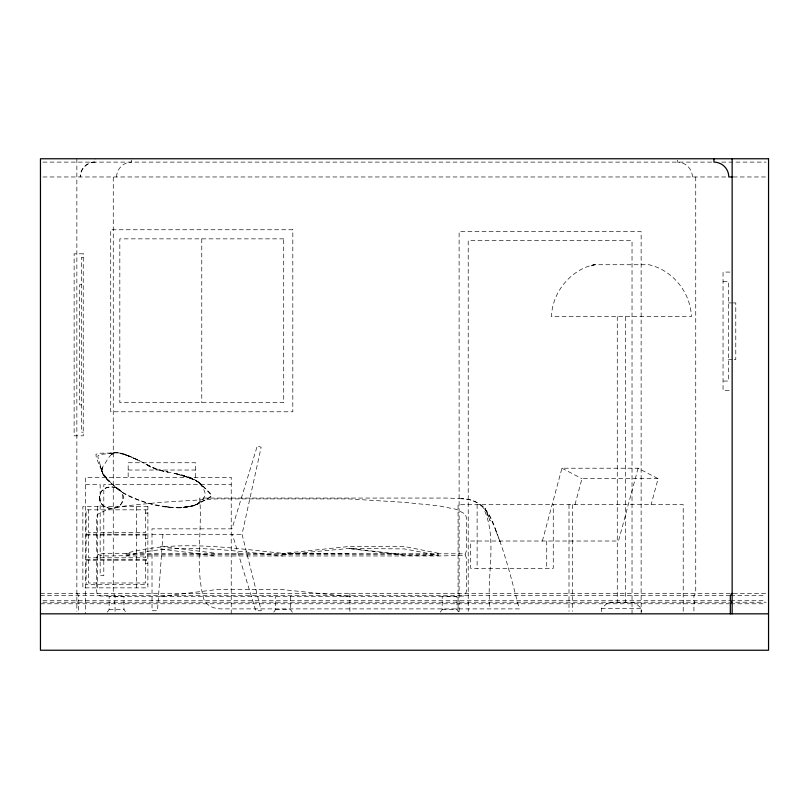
<?xml version="1.0" encoding="UTF-8"?>
<svg xmlns="http://www.w3.org/2000/svg" width="809" height="809" viewBox="0 0 809 809"><rect width="100%" height="100%" fill="white"/><g stroke="black" fill="none" stroke-linecap="round" stroke-linejoin="round"><path stroke-width="0.61" stroke-dasharray="4.04 3.03" d="M101.843 468.805L102.46 467.45C100.316 475.743 110.196 481.385 114.959 486.866C126.295 496.807 140.887 501.772 155.429 504.826C171.538 507.637 196.213 513.159 205.486 494.956C200.177 468.017 162.204 477.593 145.266 463.81L156.248 469.129L168.221 472.051C150.626 469.766 137.024 456.741 119.783 453.151C111.966 449.713 107.921 459.057 104.563 464.184C94.36 475.399 116.486 486.118 122.644 492.58C144.932 504.159 173.348 513.037 197.993 503.936M162.953 534.294L157.482 610.744L152.031 610.744L151.991 528.853L231.961 528.853L257.363 445.708L261.145 447.316L242.033 534.284L261.246 610.744L255.786 610.744L232.335 534.294M116.607 176.969C116.557 169.02 123.514 162.063 131.463 162.113L131.463 158.766M542.364 541.019L561.942 468.209L638.079 468.209L658.101 478.685L651.134 504.614M574.987 504.614L581.964 478.685L658.101 478.685M638.079 468.209L618.511 541.019L470.595 541.019L470.595 568.322L553.255 568.322L553.255 504.614M112.542 453.566L111.46 454.618C120.288 449.197 131.442 458.127 140.008 460.999L129.501 456.266L124.232 454.405L130.421 456.66L120.44 453.364L125.456 454.86M107.294 612.1L109.144 609.49L109.144 596.536L123.949 596.536L123.949 609.49L125.8 612.1M273.816 612.1L275.667 609.49L275.667 596.536M440.339 612.1L442.189 609.49L442.189 596.536L456.994 596.536L456.994 609.49L458.845 612.1M198.701 503.279L200.106 501.944L193.938 505.635L179.598 507.678L194.069 505.645L184.31 507.314M601.309 611.705L601.309 608.52L608.125 602.462L634.711 602.462L641.537 608.52L641.537 611.705M199.297 503.208L193.938 505.635L208.671 498.415L211.776 495.866L209.642 492.56L200.359 483.57L202.017 485.238C195.262 478.25 185.049 476.37 176.089 473.68M199.065 503.259L196.911 504.422L209.935 497.06L210.967 495.745L210.411 494.208L200.298 483.499L194.989 480.121L198.043 481.709L189.67 477.897L174.137 473.255L190.621 478.24L184.371 476.036L185.332 476.319M595.282 264.725L590.176 266.201L593.907 264.725L648.889 264.725C672.592 270.024 690.684 292.474 691.382 316.683L551.465 316.683C552.153 292.474 570.254 270.024 593.958 264.725M113.149 452.959C121.947 451.675 130.34 456.974 138.258 460.099M126.022 553.305L463.719 553.821L465.094 554.59L466.328 557.826L466.328 591.743L465.094 595.161L463.719 595.99L456.6 596.395L126.022 596.536L99.922 595.99L97.11 593.796L96.402 588.871L96.402 560.607L97.11 555.874L98.162 554.59C107.041 552.062 116.85 554.125 126.022 553.305C177.242 539.391 230.787 548.006 282.634 553.305M126.022 555.965L438.549 555.965L463.719 555.409L465.094 554.59L466.328 551.172L466.328 517.254L465.094 514.018L456.6 509.397L438.549 505.817L404.369 502.359L348.851 498.9L216.337 498.9L160.587 502.359L126.022 505.817L107.496 509.397L98.162 514.018L97.11 515.303L96.402 520.025L96.402 548.29L97.11 553.225L98.162 554.59C106.99 557.29 116.86 555.095 126.022 555.965C177.242 542.05 230.787 550.656 282.634 555.965M111.531 453.03L109.094 453.343L116.759 452.656L101.358 454.375L98.081 455.598L97.838 456.954L102.551 472.921L111.511 483.62L104.594 475.955L107.9 479.879M95.058 162.113C87.109 162.063 80.152 169.02 80.202 176.969A14.855 14.855 0 0 1 95.058 162.113L95.058 158.766M160.587 596.536L216.337 589.619L282.634 589.619L348.851 596.536M282.634 554.59L348.851 548.492L404.369 548.906L438.549 555.409L404.369 555.409L348.851 548.492L404.369 554.59M111.096 453.08L99.456 453.202L95.947 454.284L96.291 457.722L102.571 472.84L101.499 469.584M348.851 553.305L282.634 553.437L348.851 546.52L404.369 546.52L438.549 553.305M42.978 162.113L711.687 162.113M721.8 162.113L766.022 162.113M42.978 176.969L727.534 176.969M733.187 176.969L768.55 176.969M83.236 257.444L81.416 257.444L81.416 432.188L83.236 432.188M729.87 272.087L723.044 272.087L723.044 390.403L729.87 390.403M723.044 281.431L728.505 281.431L728.505 381.059L723.044 381.059M81.416 284.748L79.595 284.748L79.595 404.884L81.416 404.884M728.505 302.93L732.145 302.93M733.359 302.93L735.785 302.93L735.785 359.56L733.359 359.56M728.505 359.56L732.145 359.56M128.166 470.029L195.515 470.029M85.602 484.591L100.164 484.591L100.164 575.604L103.805 575.604L103.805 484.591L231.222 484.591M147.885 509.832L86.118 509.832L86.118 584.604L147.885 584.604M145.448 513.088L147.885 513.088M86.118 534.213L147.885 534.213M151.991 534.294L242.033 534.294M86.118 535.032L147.885 535.032M145.448 538.278L147.885 538.278M126.022 554.59L438.549 554.59M86.118 559.413L147.885 559.413M86.118 560.222L147.885 560.222M145.448 563.479L147.885 563.479M40.45 593.321L766.032 593.321M40.45 595.626L730.325 595.626M730.719 595.626L766.032 595.626M42.968 600.733L730.325 600.733M730.719 600.733L766.032 600.733M42.968 602.23L766.032 602.23M40.45 603.777L729.455 603.777M730.719 603.777L766.032 603.777M601.309 608.52L641.537 608.52M109.144 609.49L123.949 609.49M275.667 609.49L290.471 609.49L292.322 612.1M442.189 609.49L456.994 609.49M461.676 498.748L448.469 498.061L199.722 498.061C202.412 531.847 194.544 567.23 204.151 600.238C207.6 606.244 214.304 608.762 220.958 608.894L519.307 608.894C511.49 579.507 504.553 549.665 492.145 521.775C487.352 508.325 476.491 498.85 461.676 498.748C483.792 499.022 491.397 515.909 497.191 534.375M160.587 546.388L216.337 553.305M160.587 549.048L216.337 555.965M189.397 477.816L194.342 479.868L189.67 477.897M483.246 506.333L482.265 505.928C498.89 536.569 485.724 576.099 490.163 608.894M561.942 468.209L581.964 478.685M201.249 484.298L197.962 481.699L202.614 486.775L201.744 485.198M76.855 593.321L78.675 595.626L78.675 600.733L77.644 602.23L78.675 603.777L78.675 613.829M496.028 531.361L500.801 543.385M100.933 468.158L100.265 465.923L100.801 467.754M692.393 176.969C692.443 169.02 685.486 162.063 677.538 162.113L677.538 158.766M695.74 176.969L695.74 593.321L693.92 595.626L693.92 600.733L694.951 602.23L693.92 603.777L693.92 611.321M683.211 611.321L683.211 504.614L458.086 504.614L458.086 611.321M641.132 613.829L641.132 231.576L459.108 231.576L459.108 613.829M632.031 613.829L632.031 240.678L468.209 240.678L468.209 611.311M625.569 316.683L625.569 602.462M617.267 316.683L617.267 602.462M572.297 504.614L572.297 611.321M569 504.614L569 611.321M546.732 541.019L546.732 568.322M477.118 504.614L477.118 568.322M349.892 593.321L349.892 611.412M290.471 596.536L290.471 609.49M231.222 613.829L231.222 477.31L85.602 477.31L85.602 613.829M201.775 238.857L201.775 402.68M195.515 477.31L195.515 462.748L128.166 462.748L128.166 477.31M145.448 509.832L145.448 532.595L88.555 532.595L88.555 509.832M145.448 535.032L145.448 557.785L88.555 557.785L88.555 535.032M145.448 560.222L145.448 582.986L88.555 582.986L88.555 560.222M136.428 506.586L136.428 587.86M115.08 611.321L115.08 603.777L114.049 602.23L115.08 600.733L115.08 595.626L113.26 593.321L113.26 176.969M97.414 506.586L97.414 587.86M76.855 158.766L76.855 611.412M99.649 497.009C98.516 511.268 122.503 512.481 123.049 498.283C124.181 484.035 100.195 482.811 99.649 497.009M99.659 496.847C98.314 511.106 122.28 512.613 123.039 498.445C124.384 484.187 100.417 482.69 99.659 496.847M292.818 229.756L110.732 229.756L110.732 411.781L292.818 411.781L292.818 229.756M283.716 238.857L119.833 238.857L119.833 402.68L283.716 402.68L283.716 238.857M83.236 253.804L74.135 253.804L74.135 435.829L83.236 435.829L83.236 253.804M147.885 506.586L82.862 506.586L82.862 587.86L147.885 587.86L147.885 506.586M171.195 507.374L164.51 506.565L172.57 507.556L171.195 507.374M115.738 487.463L114.959 486.866L119.408 490.375L115.738 487.463M488.231 516.081L484.985 508.224L490.173 520.875L488.231 516.081M102.571 472.84L101.681 470.535L102.551 472.921"/><path stroke-width="1.21" d="M732.145 593.321L730.325 595.626L730.325 600.733L731.356 602.23L730.325 603.777L730.325 613.829M732.145 176.969L728.798 176.969A14.855 14.855 0 0 0 713.942 162.113L713.942 158.766M40.45 613.829L768.55 613.829M732.145 158.766L732.145 613.829M768.55 158.766L40.45 158.766L40.45 650.234L768.55 650.234L768.55 158.766"/></g></svg>
